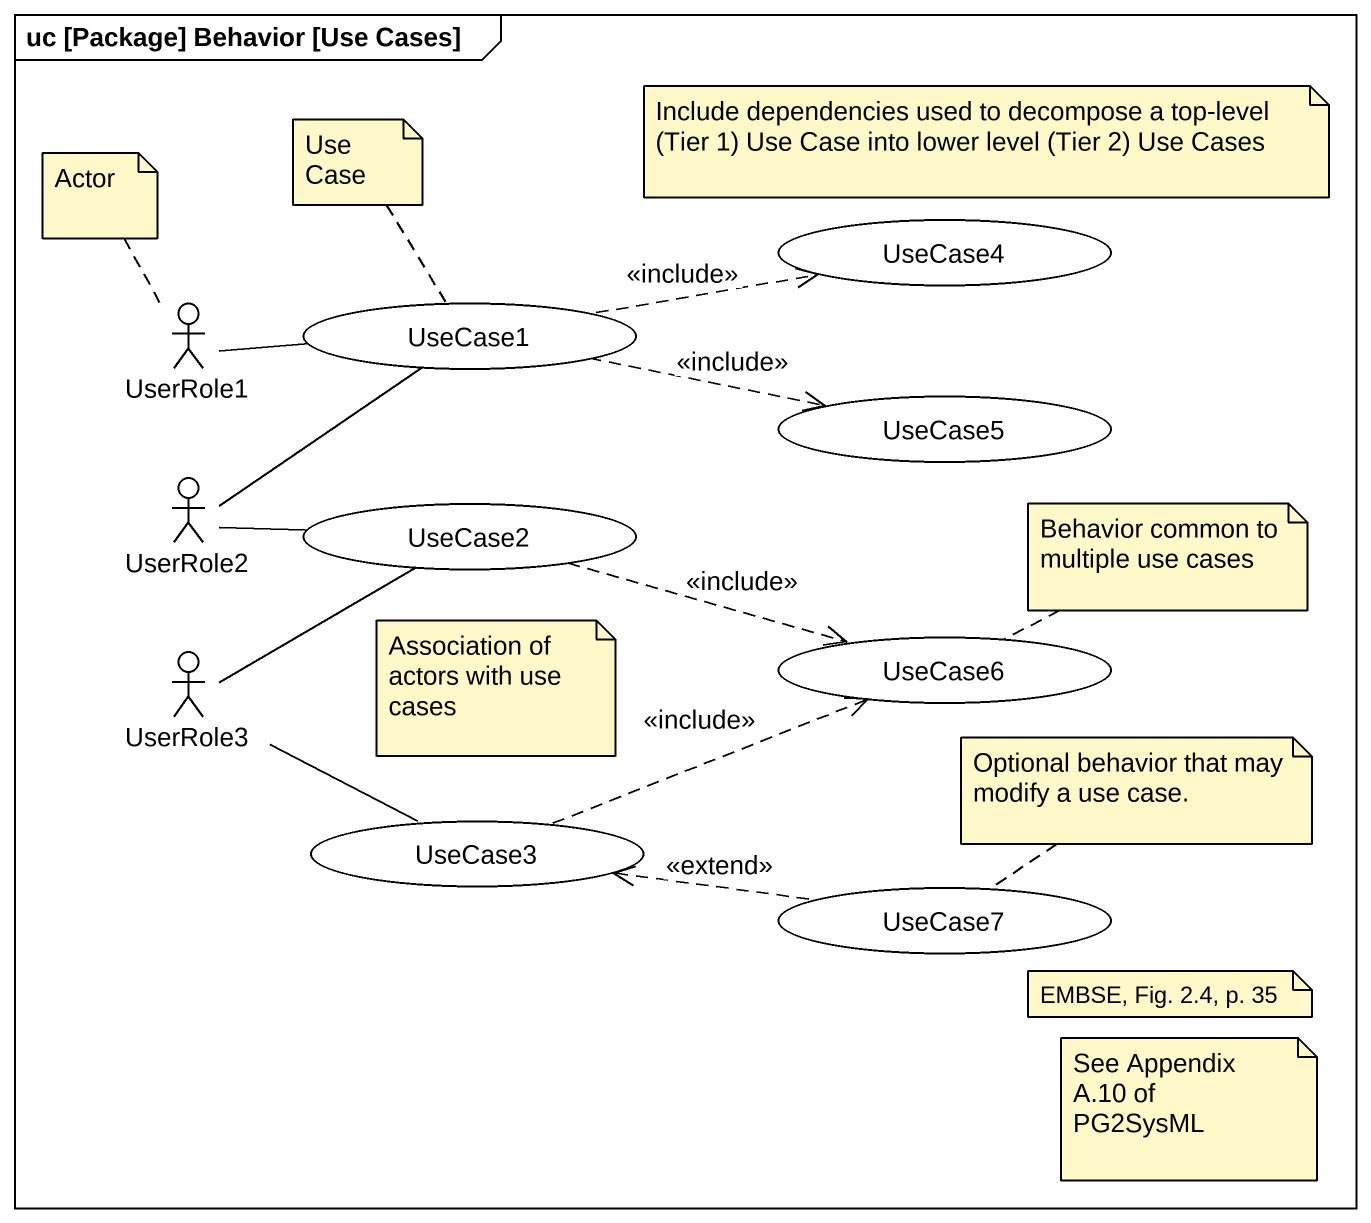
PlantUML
@startuml
mainframe uc [Package] Behavior [Use Cases]
actor UserRole1 #FFFFFF
usecase UseCase1 #FFFFFF
usecase UseCase4 #FFFFFF
usecase UseCase5 #FFFFFF
actor UserRole2 #FFFFFF
usecase UseCase2 #FFFFFF
usecase UseCase6 #FFFFFF
actor UserRole3 #FFFFFF
usecase UseCase3 #FFFFFF
usecase UseCase7 #FFFFFF
UserRole1 -right- UseCase1
UseCase1 .right.> UseCase4 : <<include>>
UseCase1 .right.> UseCase5 : <<include>>
UserRole2 -up- UseCase1
UserRole2 -right- UseCase2
UseCase2 .right.> UseCase6 : <<include>>
UserRole3 -right- UseCase2
UserRole3 -right- UseCase3
UseCase3 .right.> UseCase6 : <<include>>
UseCase7 .left.> UseCase3 : <<extend>>
note as N1
  Include dependencies used to decompose a top-level (Tier 1) Use Case into lower level (Tier 2) Use Cases
end note
note top of UserRole1 : Actor
note top of UseCase1 : Use Case
note right of UseCase6 : Behavior common to multiple use cases
note as N5
  Association of actors with use cases
end note
note top of UseCase7 : Optional behavior that may modify a use case.
note as N7
  EMBSE, Fig. 2.4, p. 35
end note
note as N8
  See Appendix A.10 of PG2SysML
end note
@enduml
